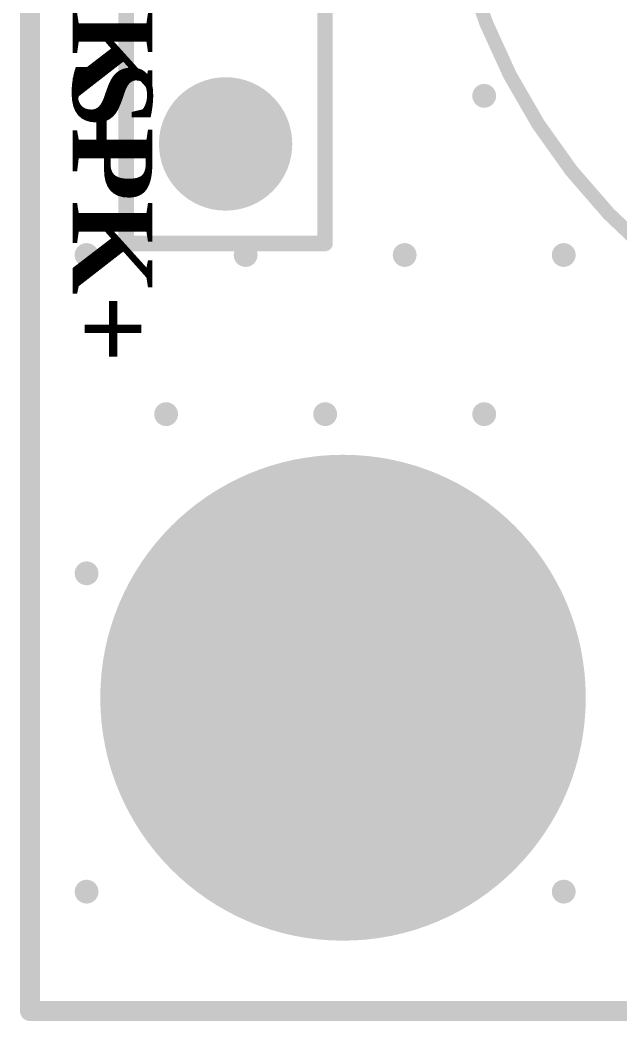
# Model space of a CAD drawing. Header units: inches. Extents: x 3.09 to 5.07, y 1.45 to 3.28.
# Drawn here: x 3.086 to 3.388, y 1.455 to 1.958 of the extents above; entities that cross this region are included whole.
import ezdxf

# ---------------------------------------------------------------- set-up
doc = ezdxf.new("R2010")
doc.units = ezdxf.units.IN
doc.header["$MEASUREMENT"] = 0
for name, color, linetype in [('BottomOverlay', 54, 'Continuous'), ('BottomSolder', 6, 'Continuous'), ('KeepOutLayer', 6, 'Continuous'), ('MultiLayer', 9, 'Continuous'), ('PadHoleLayer', 156, 'Continuous'), ('TopOverlay', 2, 'Continuous'), ('TopSolder', 216, 'Continuous'), ('ViaHoleLayer', 16, 'Continuous')]:
    doc.layers.add(name, color=color, linetype=linetype)
doc.styles.add('Times New Roman_Bold', font='', dxfattribs={"height": 0.2})
doc.styles.get('Times New Roman_Bold').set_extended_font_data('Times New Roman', bold=True)

# ---------------------------------------------------------------- blocks, each defined once
blk = doc.blocks.new('HDR1X10_B_15')
at = {"layer": 'BottomSolder'}
h = blk.add_hatch(color=6, dxfattribs=at)
edge = h.paths.add_edge_path()
edge.add_arc((0.9, 0), 0.03353, 0, 360)
at = {"layer": 'MultiLayer'}
h = blk.add_hatch(color=9, dxfattribs=at)
edge = h.paths.add_edge_path()
edge.add_arc((0.9, 0), 0.02953, 0, 360)
at = {"layer": 'PadHoleLayer'}
h = blk.add_hatch(color=156, dxfattribs=at)
edge = h.paths.add_edge_path()
edge.add_arc((0.9, 0), 0.01772, 0, 360)
at = {"layer": 'TopSolder'}
h = blk.add_hatch(color=216, dxfattribs=at)
edge = h.paths.add_edge_path()
edge.add_arc((0.9, 0), 0.03353, 0, 360)
at = {"layer": 'BottomOverlay'}
for points in [[(0.95, 0.05, 0.00787, 0.00787, 0), (-0.05, 0.05, 0.00787, 0.00787, 0)], [(0.95, -0.05, 0.00787, 0.00787, 0), (0.95, 0.05, 0.00787, 0.00787, 0)], [(0.95, -0.05, 0.00787, 0.00787, 0), (0.025, -0.05, 0.00787, 0.00787, 0)]]:
    blk.add_lwpolyline(points, format="xyseb", dxfattribs=at)
for points in [[(0.94803, 0.05, 0.00394, 0.00394, 1), (0.95197, 0.05, 0.00394, 0.00394, 1)], [(0.94803, 0.05, 0.00394, 0.00394, 1), (0.95197, 0.05, 0.00394, 0.00394, 1)], [(0.94803, -0.05, 0.00394, 0.00394, 1), (0.95197, -0.05, 0.00394, 0.00394, 1)], [(0.94803, -0.05, 0.00394, 0.00394, 1), (0.95197, -0.05, 0.00394, 0.00394, 1)]]:
    blk.add_lwpolyline(points, format="xyseb", close=True, dxfattribs=at)
blk = doc.blocks.new('CR1220____B_84')
at = {"layer": 'BottomOverlay'}
blk.add_lwpolyline([(-0.29178, 0.07086, 0.007, 0.007, -0.346451), (-0.00015, 0.30049, 0.007, 0.007, 0)], format="xyseb", dxfattribs=at)

msp = doc.modelspace()

# ---------------------------------------------------------------- hatches: boundary and pattern name
at = {"layer": 'BottomSolder'}
h = msp.add_hatch(color=6, dxfattribs=at)
edge = h.paths.add_edge_path()
edge.add_arc((3.24898, 1.61748), 0.12211, 0, 360)
at = {"layer": 'PadHoleLayer'}
h = msp.add_hatch(color=156, dxfattribs=at)
edge = h.paths.add_edge_path()
edge.add_arc((3.24898, 1.61748), 0.05118, 0, 360)
at = {"layer": 'TopSolder'}
h = msp.add_hatch(color=216, dxfattribs=at)
edge = h.paths.add_edge_path()
edge.add_arc((3.24898, 1.61748), 0.10243, 0, 360)
at = {"layer": 'ViaHoleLayer'}
h = msp.add_hatch(color=16, dxfattribs=at)
edge = h.paths.add_edge_path()
edge.add_arc((3.32, 1.92), 0.006, 0, 360)
h = msp.add_hatch(color=16, dxfattribs=at)
edge = h.paths.add_edge_path()
edge.add_arc((3.12, 1.84), 0.006, 0, 360)
h = msp.add_hatch(color=16, dxfattribs=at)
edge = h.paths.add_edge_path()
edge.add_arc((3.2, 1.84), 0.006, 0, 360)
h = msp.add_hatch(color=16, dxfattribs=at)
edge = h.paths.add_edge_path()
edge.add_arc((3.28, 1.84), 0.006, 0, 360)
h = msp.add_hatch(color=16, dxfattribs=at)
edge = h.paths.add_edge_path()
edge.add_arc((3.36, 1.84), 0.006, 0, 360)
h = msp.add_hatch(color=16, dxfattribs=at)
edge = h.paths.add_edge_path()
edge.add_arc((3.16, 1.76), 0.006, 0, 360)
h = msp.add_hatch(color=16, dxfattribs=at)
edge = h.paths.add_edge_path()
edge.add_arc((3.24, 1.76), 0.006, 0, 360)
h = msp.add_hatch(color=16, dxfattribs=at)
edge = h.paths.add_edge_path()
edge.add_arc((3.32, 1.76), 0.006, 0, 360)
h = msp.add_hatch(color=16, dxfattribs=at)
edge = h.paths.add_edge_path()
edge.add_arc((3.12, 1.68), 0.006, 0, 360)
h = msp.add_hatch(color=16, dxfattribs=at)
edge = h.paths.add_edge_path()
edge.add_arc((3.12, 1.52), 0.006, 0, 360)
h = msp.add_hatch(color=16, dxfattribs=at)
edge = h.paths.add_edge_path()
edge.add_arc((3.36, 1.52), 0.006, 0, 360)

# ---------------------------------------------------------------- linework, layer by layer
at = {"layer": 'KeepOutLayer'}
for points in [[(3.0915, 1.46, 0.01, 0.01, 0), (3.0915, 3.23165, 0.01, 0.01, 0)], [(3.0915, 1.46, 0.01, 0.01, 0), (3.905, 1.46, 0.01, 0.01, 0)]]:
    msp.add_lwpolyline(points, format="xyseb", dxfattribs=at)
msp.add_lwpolyline([(3.089, 1.46, 0.005, 0.005, 1), (3.094, 1.46, 0.005, 0.005, 1)], format="xyseb", close=True, dxfattribs=at)
msp.add_lwpolyline([(3.089, 1.46, 0.005, 0.005, 1), (3.094, 1.46, 0.005, 0.005, 1)], format="xyseb", close=True, dxfattribs=at)

# ---------------------------------------------------------------- block references
for name, p, rotation in [('HDR1X10_B_15', (3.18992, 2.79583), 270), ('CR1220____B_84', (3.6, 2.0682), 90)]:
    msp.add_blockref(name, p, dxfattribs=dict(rotation=rotation))

# ---------------------------------------------------------------- texts
at = {"layer": 'TopOverlay', "style": 'Times New Roman_Bold'}
for s, p in [('SPK-', (3.11305, 2.0331)), ('SPK+', (3.11305, 1.93764))]:
    msp.add_text(s, height=0.04, rotation=270, dxfattribs=at).set_placement(p)

doc.saveas('drawing.dxf')
